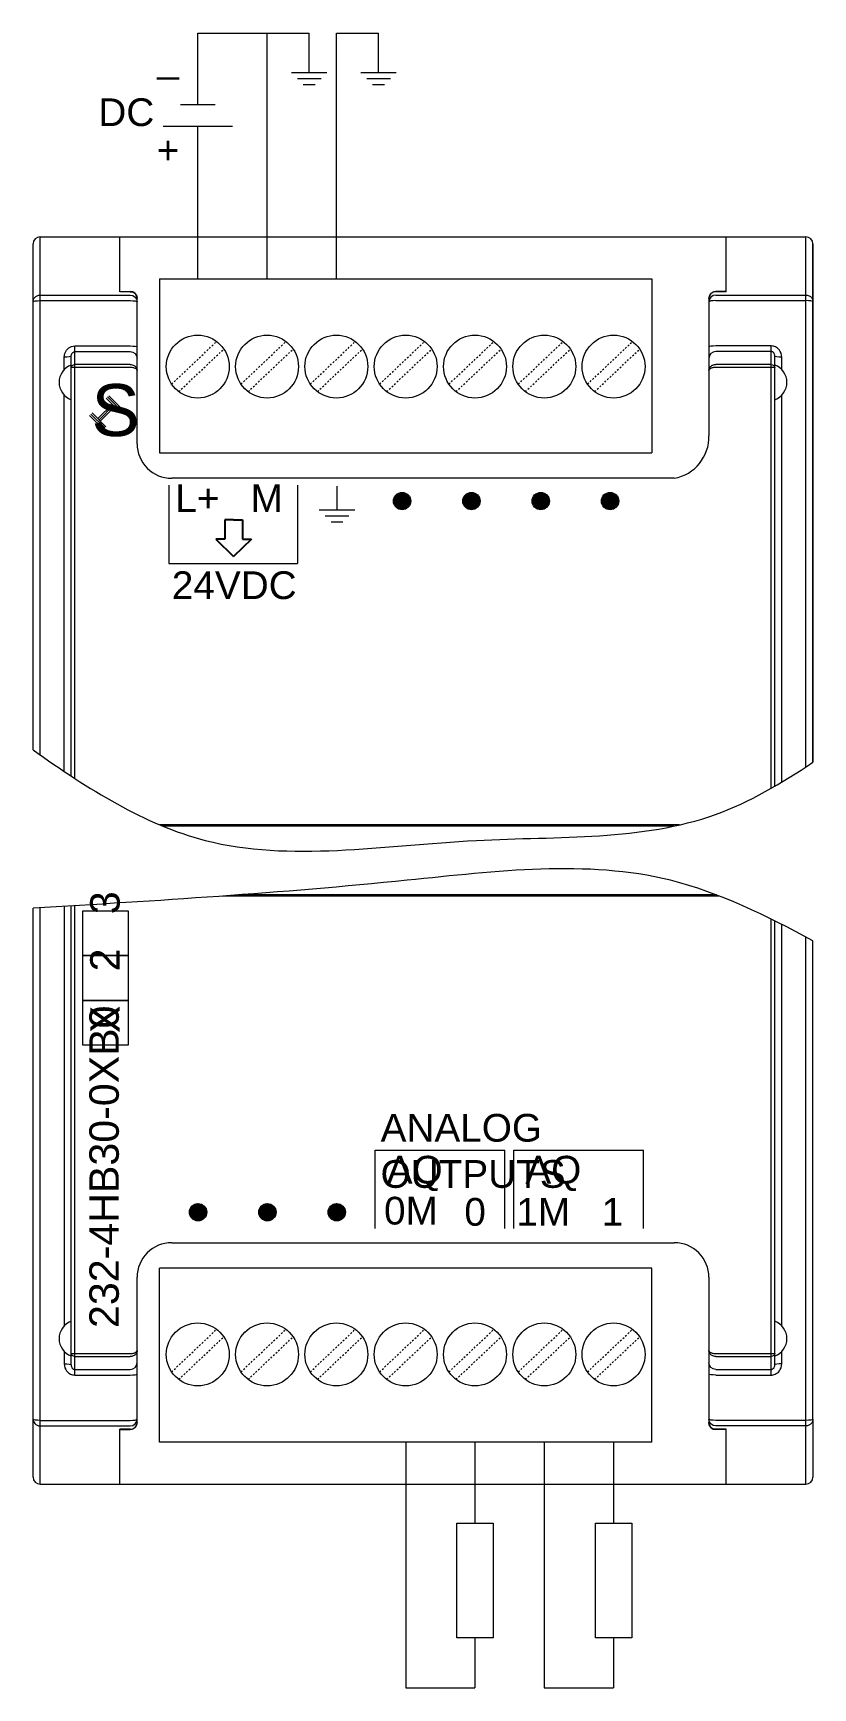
# Model space of a CAD drawing. Header units: inches. Extents: x 57 to 2760, y -193 to 2149.
# Drawn here: x 736.3 to 781.3, y 1242.6 to 1338.1 of the extents above; entities that cross this region are included whole.
import ezdxf

# ---------------------------------------------------------------- set-up
doc = ezdxf.new("R2010")
doc.units = ezdxf.units.IN
doc.header["$MEASUREMENT"] = 0
doc.linetypes.add('DOT', pattern=[0.2, 0.1, -0.1])
doc.layers.add('Wiring', color=7, linetype='Continuous')
doc.styles.get("Standard").update_dxf_attribs({"font": 'arial.ttf'})

msp = doc.modelspace()

# ---------------------------------------------------------------- linework, layer by layer
at = {"color": 7, "linetype": 'Continuous', "lineweight": 0}
for p, q in [((736.33549, 1296.74283), (736.33549, 1325.95301)), ((736.73549, 1326.35301), (780.93549, 1326.35301)), ((736.73549, 1296.45999), (736.73549, 1326.35301)), ((741.33549, 1323.18671), (741.33549, 1326.35301)), ((776.33549, 1323.18671), (776.33549, 1326.35301)), ((780.93549, 1295.75919), (780.93549, 1326.35301)), ((781.33549, 1296.02224), (781.33549, 1325.95301)), ((781.33549, 1325.95301), (781.33549, 1296.02224)), ((743.62549, 1323.92301), (772.04549, 1323.92301)), ((743.62549, 1323.92301), (743.62549, 1313.89101)), ((772.04549, 1323.92301), (772.04549, 1313.89101)), ((736.73549, 1322.99128), (741.93549, 1322.99128)), ((741.33549, 1323.19937), (741.93549, 1323.19937)), ((741.93549, 1323.18671), (741.33549, 1323.18671)), ((742.0867, 1323.16969), (741.93549, 1323.19937)), ((775.51261, 1323.121), (775.41948, 1323.03684)), ((775.61986, 1323.17017), (775.51261, 1323.121)), ((775.58429, 1323.16969), (775.73549, 1323.19937)), ((775.73549, 1323.18671), (775.61986, 1323.17017)), ((776.33549, 1323.19937), (775.73549, 1323.19937)), ((776.33549, 1323.18671), (775.73549, 1323.18671)), ((775.73549, 1322.99128), (780.93549, 1322.99128)), ((736.73549, 1322.67143), (741.93549, 1322.67143)), ((742.30489, 1322.75303), (742.33549, 1322.60473)), ((742.33549, 1314.41511), (742.33549, 1322.79937)), ((775.33549, 1322.79937), (775.33549, 1314.87701)), ((775.3661, 1322.75303), (775.33549, 1322.60473)), ((775.73549, 1322.67143), (780.93549, 1322.67143)), ((738.73549, 1320.05559), (741.93549, 1320.05559)), ((738.73549, 1295.09991), (738.73549, 1320.05559)), ((778.93549, 1320.05559), (775.73549, 1320.05559)), ((778.93549, 1294.53194), (778.93549, 1320.05559)), ((738.13549, 1318.67579), (738.13549, 1319.40901)), ((738.53549, 1295.23092), (738.53549, 1319.46916)), ((738.73549, 1319.73068), (741.93549, 1319.73068)), ((742.33549, 1318.63797), (742.33549, 1319.34431)), ((778.93549, 1319.73068), (775.73549, 1319.73068)), ((779.13549, 1294.64665), (779.13549, 1319.46918)), ((779.53549, 1318.67579), (779.53549, 1319.40901)), ((741.93549, 1318.98869), (738.73549, 1318.98869)), ((741.93549, 1318.81585), (738.73549, 1318.81585)), ((778.93549, 1318.98869), (775.73549, 1318.98869)), ((778.93549, 1318.81585), (775.73549, 1318.81721)), ((738.13549, 1295.49667), (738.13549, 1317.23023)), ((779.53549, 1294.88197), (779.53549, 1317.23023)), ((743.62549, 1313.89101), (772.04549, 1313.89101)), ((773.3354, 1312.41501), (744.33549, 1312.41501)), ((753.87272, 1310.59464), (753.87272, 1311.95964)), ((757.13358, 1311.10854), (757.62649, 1311.60145)), ((757.13931, 1311.06787), (757.66715, 1311.59571)), ((757.1451, 1311.16646), (757.56856, 1311.58992)), ((757.14701, 1311.02917), (757.70586, 1311.58801)), ((757.15471, 1310.99046), (757.74456, 1311.58031)), ((757.15662, 1311.22439), (757.51063, 1311.5784)), ((757.16241, 1310.95176), (757.78327, 1311.57261)), ((757.16814, 1311.28232), (757.45271, 1311.56688)), ((757.17011, 1310.91305), (757.82197, 1311.56491)), ((757.1882, 1310.88474), (757.85029, 1311.54683)), ((757.20679, 1310.85692), (757.87811, 1311.52824)), ((757.22537, 1310.8291), (757.90592, 1311.50965)), ((757.24396, 1310.80128), (757.93374, 1311.49106)), ((757.24511, 1311.40569), (757.32933, 1311.48991)), ((757.26255, 1310.77347), (757.96156, 1311.47248)), ((757.28227, 1310.74678), (757.98824, 1311.45276)), ((757.31008, 1310.7282), (758.00683, 1311.42494)), ((761.13358, 1311.10854), (761.62649, 1311.60145)), ((761.13931, 1311.06787), (761.66715, 1311.59571)), ((761.1451, 1311.16646), (761.56856, 1311.58992)), ((761.14701, 1311.02917), (761.70586, 1311.58801)), ((761.15471, 1310.99046), (761.74456, 1311.58031)), ((761.15662, 1311.22439), (761.51063, 1311.5784)), ((761.16241, 1310.95176), (761.78327, 1311.57261)), ((761.16814, 1311.28232), (761.45271, 1311.56688)), ((761.17011, 1310.91305), (761.82197, 1311.56491)), ((761.1882, 1310.88474), (761.85029, 1311.54683)), ((761.20679, 1310.85692), (761.87811, 1311.52824)), ((761.22537, 1310.8291), (761.90592, 1311.50965)), ((761.24396, 1310.80128), (761.93374, 1311.49106)), ((761.24511, 1311.40569), (761.32933, 1311.48991)), ((761.26255, 1310.77347), (761.96156, 1311.47248)), ((761.28227, 1310.74678), (761.98824, 1311.45276)), ((761.31008, 1310.7282), (762.00683, 1311.42494)), ((765.13358, 1311.10854), (765.62649, 1311.60145)), ((765.13931, 1311.06787), (765.66715, 1311.59571)), ((765.1451, 1311.16646), (765.56856, 1311.58992)), ((765.14701, 1311.02917), (765.70586, 1311.58801)), ((765.15471, 1310.99046), (765.74456, 1311.58031)), ((765.15662, 1311.22439), (765.51063, 1311.5784)), ((765.16241, 1310.95176), (765.78327, 1311.57261)), ((765.16814, 1311.28232), (765.45271, 1311.56688)), ((765.17011, 1310.91305), (765.82197, 1311.56491)), ((765.1882, 1310.88474), (765.85029, 1311.54683)), ((765.20679, 1310.85692), (765.87811, 1311.52824)), ((765.22537, 1310.8291), (765.90592, 1311.50965)), ((765.24396, 1310.80128), (765.93374, 1311.49106)), ((765.24511, 1311.40569), (765.32933, 1311.48991)), ((765.26255, 1310.77347), (765.96156, 1311.47248)), ((765.28227, 1310.74678), (765.98824, 1311.45276)), ((765.31008, 1310.7282), (766.00683, 1311.42494)), ((769.13358, 1311.10854), (769.62649, 1311.60145)), ((769.13931, 1311.06787), (769.66715, 1311.59571)), ((769.1451, 1311.16646), (769.56856, 1311.58992)), ((769.14701, 1311.02917), (769.70586, 1311.58801)), ((769.15471, 1310.99046), (769.74456, 1311.58031)), ((769.15662, 1311.22439), (769.51063, 1311.5784)), ((769.16241, 1310.95176), (769.78327, 1311.57261)), ((769.16814, 1311.28232), (769.45271, 1311.56688)), ((769.17011, 1310.91305), (769.82197, 1311.56491)), ((769.1882, 1310.88474), (769.85029, 1311.54683)), ((769.20679, 1310.85692), (769.87811, 1311.52824)), ((769.22537, 1310.8291), (769.90592, 1311.50965)), ((769.24396, 1310.80128), (769.93374, 1311.49106)), ((769.24511, 1311.40569), (769.32933, 1311.48991)), ((769.26255, 1310.77347), (769.96156, 1311.47248)), ((769.28227, 1310.74678), (769.98824, 1311.45276)), ((769.31008, 1310.7282), (770.00683, 1311.42494)), ((752.84897, 1310.59464), (754.89647, 1310.59464)), ((757.3379, 1310.70961), (758.02541, 1311.39712)), ((757.36572, 1310.69102), (758.044, 1311.36931)), ((757.39354, 1310.67244), (758.06259, 1311.34149)), ((757.42135, 1310.65385), (758.08117, 1311.31367)), ((757.45234, 1310.63844), (758.09659, 1311.28268)), ((757.49105, 1310.63074), (758.10428, 1311.24397)), ((757.52975, 1310.62304), (758.11198, 1311.20527)), ((757.56846, 1310.61534), (758.11968, 1311.16656)), ((757.60716, 1310.60764), (758.12738, 1311.12786)), ((757.65256, 1310.60663), (758.12839, 1311.08247)), ((757.71048, 1310.61815), (758.11687, 1311.02454)), ((757.76841, 1310.62968), (758.10535, 1310.96661)), ((757.83, 1310.64486), (758.09016, 1310.90502)), ((757.96985, 1310.73831), (757.99672, 1310.76518)), ((761.3379, 1310.70961), (762.02541, 1311.39712)), ((761.36572, 1310.69102), (762.044, 1311.36931)), ((761.39354, 1310.67244), (762.06259, 1311.34149)), ((761.42135, 1310.65385), (762.08117, 1311.31367)), ((761.45234, 1310.63844), (762.09659, 1311.28268)), ((761.49105, 1310.63074), (762.10428, 1311.24397)), ((761.52975, 1310.62304), (762.11198, 1311.20527)), ((761.56846, 1310.61534), (762.11968, 1311.16656)), ((761.60716, 1310.60764), (762.12738, 1311.12786)), ((761.65256, 1310.60663), (762.12839, 1311.08247)), ((761.71048, 1310.61815), (762.11687, 1311.02454)), ((761.76841, 1310.62968), (762.10535, 1310.96661)), ((761.83, 1310.64486), (762.09016, 1310.90502)), ((761.96985, 1310.73831), (761.99672, 1310.76518)), ((765.3379, 1310.70961), (766.02541, 1311.39712)), ((765.36572, 1310.69102), (766.044, 1311.36931)), ((765.39354, 1310.67244), (766.06259, 1311.34149)), ((765.42135, 1310.65385), (766.08117, 1311.31367)), ((765.45234, 1310.63844), (766.09659, 1311.28268)), ((765.49105, 1310.63074), (766.10428, 1311.24397)), ((765.52975, 1310.62304), (766.11198, 1311.20527)), ((765.56846, 1310.61534), (766.11968, 1311.16656)), ((765.60716, 1310.60764), (766.12738, 1311.12786)), ((765.65256, 1310.60663), (766.12839, 1311.08247)), ((765.71048, 1310.61815), (766.11687, 1311.02454)), ((765.76841, 1310.62968), (766.10535, 1310.96661)), ((765.83, 1310.64486), (766.09016, 1310.90502)), ((765.96985, 1310.73831), (765.99672, 1310.76518)), ((769.3379, 1310.70961), (770.02541, 1311.39712)), ((769.36572, 1310.69102), (770.044, 1311.36931)), ((769.39354, 1310.67244), (770.06259, 1311.34149)), ((769.42135, 1310.65385), (770.08117, 1311.31367)), ((769.45234, 1310.63844), (770.09659, 1311.28268)), ((769.49105, 1310.63074), (770.10428, 1311.24397)), ((769.52975, 1310.62304), (770.11198, 1311.20527)), ((769.56846, 1310.61534), (770.11968, 1311.16656)), ((769.60716, 1310.60764), (770.12738, 1311.12786)), ((769.65256, 1310.60663), (770.12839, 1311.08247)), ((769.71048, 1310.61815), (770.11687, 1311.02454)), ((769.76841, 1310.62968), (770.10535, 1310.96661)), ((769.83, 1310.64486), (770.09016, 1310.90502)), ((769.96985, 1310.73831), (769.99672, 1310.76518)), ((753.19022, 1310.25339), (754.55522, 1310.25339)), ((753.53147, 1309.91214), (754.21397, 1309.91214)), ((773.63164, 1292.40899), (743.65274, 1292.40899)), ((773.32711, 1292.3416), (743.81447, 1292.3416)), ((736.33549, 1254.75907), (736.33549, 1287.59993)), ((736.73549, 1254.35907), (736.73549, 1287.62381)), ((738.13549, 1287.70787), (738.13549, 1263.48185)), ((738.53549, 1261.24291), (738.53549, 1287.73206)), ((738.73549, 1260.6565), (738.73549, 1287.74419)), ((775.94662, 1288.3031), (747.283, 1288.3031)), ((775.77212, 1288.37049), (748.20639, 1288.37049)), ((778.93549, 1260.6565), (778.93549, 1286.96768)), ((779.13549, 1261.24291), (779.13549, 1286.86825)), ((779.53549, 1263.48185), (779.53549, 1286.66651)), ((780.93549, 1254.35907), (780.93549, 1285.936)), ((745.35711, 1270.04974), (745.86231, 1270.55494)), ((745.35966, 1270.07549), (745.83656, 1270.55239)), ((745.36096, 1270.03039), (745.88166, 1270.55109)), ((745.36481, 1270.01104), (745.90101, 1270.54724)), ((745.36542, 1270.10445), (745.8076, 1270.54663)), ((745.36866, 1269.99169), (745.92036, 1270.54339)), ((745.37118, 1270.13341), (745.77864, 1270.54087)), ((745.37251, 1269.97233), (745.93972, 1270.53954)), ((745.37636, 1269.95298), (745.95907, 1270.53569)), ((745.37694, 1270.16238), (745.74967, 1270.53511)), ((745.38021, 1269.93363), (745.97842, 1270.53184)), ((745.3827, 1270.19134), (745.72071, 1270.52935)), ((745.38406, 1269.91428), (745.99777, 1270.52799)), ((745.38791, 1269.89492), (746.01713, 1270.52414)), ((745.38846, 1270.2203), (745.69175, 1270.52359)), ((745.39176, 1269.87557), (746.03648, 1270.52029)), ((745.39663, 1270.25167), (745.66038, 1270.51542)), ((745.39805, 1269.85866), (746.05339, 1270.514)), ((745.40734, 1269.84475), (746.0673, 1270.50471)), ((745.41663, 1269.83084), (746.08121, 1270.49542)), ((745.42593, 1269.81693), (746.09512, 1270.48612)), ((745.43522, 1269.80302), (746.10903, 1270.47683)), ((745.44335, 1270.32159), (745.59046, 1270.4687)), ((745.44451, 1269.78911), (746.12294, 1270.46754)), ((745.45381, 1269.7752), (746.13685, 1270.45824)), ((745.4631, 1269.7613), (746.15075, 1270.44895)), ((745.47239, 1269.74739), (746.16466, 1270.43966)), ((745.48169, 1269.73348), (746.17857, 1270.43036)), ((745.49007, 1270.39151), (745.52054, 1270.42198)), ((745.49098, 1269.71957), (746.19248, 1270.42107)), ((745.50027, 1269.70566), (746.20639, 1270.41178)), ((745.51319, 1269.69538), (746.21667, 1270.39886)), ((745.5271, 1269.68608), (746.22597, 1270.38495)), ((745.54101, 1269.67679), (746.23526, 1270.37104)), ((745.55492, 1269.6675), (746.24455, 1270.35713)), ((749.35711, 1270.04974), (749.86231, 1270.55494)), ((749.35966, 1270.07549), (749.83656, 1270.55239)), ((749.36096, 1270.03039), (749.88166, 1270.55109)), ((749.36481, 1270.01104), (749.90101, 1270.54724)), ((749.36542, 1270.10445), (749.8076, 1270.54663)), ((749.36866, 1269.99169), (749.92036, 1270.54339)), ((749.37118, 1270.13341), (749.77864, 1270.54087)), ((749.37251, 1269.97233), (749.93972, 1270.53954)), ((749.37636, 1269.95298), (749.95907, 1270.53569)), ((749.37694, 1270.16238), (749.74967, 1270.53511)), ((749.38021, 1269.93363), (749.97842, 1270.53184)), ((749.3827, 1270.19134), (749.72071, 1270.52935)), ((749.38406, 1269.91428), (749.99777, 1270.52799)), ((749.38791, 1269.89492), (750.01713, 1270.52414)), ((749.38846, 1270.2203), (749.69175, 1270.52359)), ((749.39176, 1269.87557), (750.03648, 1270.52029)), ((749.39663, 1270.25167), (749.66038, 1270.51542)), ((749.39805, 1269.85866), (750.05339, 1270.514)), ((749.40734, 1269.84475), (750.0673, 1270.50471)), ((749.41663, 1269.83084), (750.08121, 1270.49542)), ((749.42593, 1269.81693), (750.09512, 1270.48612)), ((749.43522, 1269.80302), (750.10903, 1270.47683)), ((749.44335, 1270.32159), (749.59046, 1270.4687)), ((749.44451, 1269.78911), (750.12294, 1270.46754)), ((749.45381, 1269.7752), (750.13685, 1270.45824)), ((749.4631, 1269.7613), (750.15075, 1270.44895)), ((749.47239, 1269.74739), (750.16466, 1270.43966)), ((749.48169, 1269.73348), (750.17857, 1270.43036)), ((749.49007, 1270.39151), (749.52054, 1270.42198)), ((749.49098, 1269.71957), (750.19248, 1270.42107)), ((749.50027, 1269.70566), (750.20639, 1270.41178)), ((749.51319, 1269.69538), (750.21667, 1270.39886)), ((749.5271, 1269.68608), (750.22597, 1270.38495)), ((749.54101, 1269.67679), (750.23526, 1270.37104)), ((749.55492, 1269.6675), (750.24455, 1270.35713)), ((753.35711, 1270.04974), (753.86231, 1270.55494)), ((753.35966, 1270.07549), (753.83656, 1270.55239)), ((753.36096, 1270.03039), (753.88166, 1270.55109)), ((753.36481, 1270.01104), (753.90101, 1270.54724)), ((753.36542, 1270.10445), (753.8076, 1270.54663)), ((753.36866, 1269.99169), (753.92036, 1270.54339)), ((753.37118, 1270.13341), (753.77864, 1270.54087)), ((753.37251, 1269.97233), (753.93972, 1270.53954)), ((753.37636, 1269.95298), (753.95907, 1270.53569)), ((753.37694, 1270.16238), (753.74967, 1270.53511)), ((753.38021, 1269.93363), (753.97842, 1270.53184)), ((753.3827, 1270.19134), (753.72071, 1270.52935)), ((753.38406, 1269.91428), (753.99777, 1270.52799)), ((753.38791, 1269.89492), (754.01713, 1270.52414)), ((753.38846, 1270.2203), (753.69175, 1270.52359)), ((753.39176, 1269.87557), (754.03648, 1270.52029)), ((753.39663, 1270.25167), (753.66038, 1270.51542)), ((753.39805, 1269.85866), (754.05339, 1270.514)), ((753.40734, 1269.84475), (754.0673, 1270.50471)), ((753.41663, 1269.83084), (754.08121, 1270.49542)), ((753.42593, 1269.81693), (754.09512, 1270.48612)), ((753.43522, 1269.80302), (754.10903, 1270.47683)), ((753.44335, 1270.32159), (753.59046, 1270.4687)), ((753.44451, 1269.78911), (754.12294, 1270.46754)), ((753.45381, 1269.7752), (754.13685, 1270.45824)), ((753.4631, 1269.7613), (754.15075, 1270.44895)), ((753.47239, 1269.74739), (754.16466, 1270.43966)), ((753.48169, 1269.73348), (754.17857, 1270.43036)), ((753.49007, 1270.39151), (753.52054, 1270.42198)), ((753.49098, 1269.71957), (754.19248, 1270.42107)), ((753.50027, 1269.70566), (754.20639, 1270.41178)), ((753.51319, 1269.69538), (754.21667, 1270.39886)), ((753.5271, 1269.68608), (754.22597, 1270.38495)), ((753.54101, 1269.67679), (754.23526, 1270.37104)), ((753.55492, 1269.6675), (754.24455, 1270.35713)), ((745.56882, 1269.6582), (746.25385, 1270.34323)), ((745.58273, 1269.64891), (746.26314, 1270.32932)), ((745.59664, 1269.63962), (746.27243, 1270.31541)), ((745.61055, 1269.63032), (746.28173, 1270.3015)), ((745.62446, 1269.62103), (746.29102, 1270.28759)), ((745.63837, 1269.61174), (746.30031, 1270.27368)), ((745.65228, 1269.60244), (746.30961, 1270.25977)), ((745.66685, 1269.59381), (746.31824, 1270.2452)), ((745.6862, 1269.58996), (746.32209, 1270.22585)), ((745.70556, 1269.58612), (746.32593, 1270.20649)), ((745.72491, 1269.58227), (746.32978, 1270.18714)), ((745.74426, 1269.57842), (746.33363, 1270.16779)), ((745.76361, 1269.57457), (746.33748, 1270.14844)), ((745.78297, 1269.57072), (746.34133, 1270.12908)), ((745.80232, 1269.56687), (746.34518, 1270.10973)), ((745.82167, 1269.56302), (746.34903, 1270.09038)), ((745.84102, 1269.55917), (746.35288, 1270.07103)), ((745.86263, 1269.55758), (746.35447, 1270.04942)), ((745.8916, 1269.56334), (746.34871, 1270.02045)), ((745.92056, 1269.5691), (746.34295, 1269.99149)), ((745.94952, 1269.57486), (746.33719, 1269.96253)), ((745.97849, 1269.58062), (746.33143, 1269.93356)), ((746.00745, 1269.58638), (746.32567, 1269.9046)), ((746.03641, 1269.59215), (746.3199, 1269.87564)), ((746.09113, 1269.62366), (746.28839, 1269.82092)), ((746.16105, 1269.67038), (746.24167, 1269.751)), ((749.56882, 1269.6582), (750.25385, 1270.34323)), ((749.58273, 1269.64891), (750.26314, 1270.32932)), ((749.59664, 1269.63962), (750.27243, 1270.31541)), ((749.61055, 1269.63032), (750.28173, 1270.3015)), ((749.62446, 1269.62103), (750.29102, 1270.28759)), ((749.63837, 1269.61174), (750.30031, 1270.27368)), ((749.65228, 1269.60244), (750.30961, 1270.25977)), ((749.66685, 1269.59381), (750.31824, 1270.2452)), ((749.6862, 1269.58996), (750.32209, 1270.22585)), ((749.70556, 1269.58612), (750.32593, 1270.20649)), ((749.72491, 1269.58227), (750.32978, 1270.18714)), ((749.74426, 1269.57842), (750.33363, 1270.16779)), ((749.76361, 1269.57457), (750.33748, 1270.14844)), ((749.78297, 1269.57072), (750.34133, 1270.12908)), ((749.80232, 1269.56687), (750.34518, 1270.10973)), ((749.82167, 1269.56302), (750.34903, 1270.09038)), ((749.84102, 1269.55917), (750.35288, 1270.07103)), ((749.86263, 1269.55758), (750.35447, 1270.04942)), ((749.8916, 1269.56334), (750.34871, 1270.02045)), ((749.92056, 1269.5691), (750.34295, 1269.99149)), ((749.94952, 1269.57486), (750.33719, 1269.96253)), ((749.97849, 1269.58062), (750.33143, 1269.93356)), ((750.00745, 1269.58638), (750.32567, 1269.9046)), ((750.03641, 1269.59215), (750.3199, 1269.87564)), ((750.09113, 1269.62366), (750.28839, 1269.82092)), ((750.16105, 1269.67038), (750.24167, 1269.751)), ((753.56882, 1269.6582), (754.25385, 1270.34323)), ((753.58273, 1269.64891), (754.26314, 1270.32932)), ((753.59664, 1269.63962), (754.27243, 1270.31541)), ((753.61055, 1269.63032), (754.28173, 1270.3015)), ((753.62446, 1269.62103), (754.29102, 1270.28759)), ((753.63837, 1269.61174), (754.30031, 1270.27368)), ((753.65228, 1269.60244), (754.30961, 1270.25977)), ((753.66685, 1269.59381), (754.31824, 1270.2452)), ((753.6862, 1269.58996), (754.32209, 1270.22585)), ((753.70556, 1269.58612), (754.32593, 1270.20649)), ((753.72491, 1269.58227), (754.32978, 1270.18714)), ((753.74426, 1269.57842), (754.33363, 1270.16779)), ((753.76361, 1269.57457), (754.33748, 1270.14844)), ((753.78297, 1269.57072), (754.34133, 1270.12908)), ((753.80232, 1269.56687), (754.34518, 1270.10973)), ((753.82167, 1269.56302), (754.34903, 1270.09038)), ((753.84102, 1269.55917), (754.35288, 1270.07103)), ((753.86263, 1269.55758), (754.35447, 1270.04942)), ((753.8916, 1269.56334), (754.34871, 1270.02045)), ((753.92056, 1269.5691), (754.34295, 1269.99149)), ((753.94952, 1269.57486), (754.33719, 1269.96253)), ((753.97849, 1269.58062), (754.33143, 1269.93356)), ((754.00745, 1269.58638), (754.32567, 1269.9046)), ((754.03641, 1269.59215), (754.3199, 1269.87564)), ((754.09113, 1269.62366), (754.28839, 1269.82092)), ((754.16105, 1269.67038), (754.24167, 1269.751)), ((744.33559, 1268.29707), (773.33549, 1268.29707)), ((772.04549, 1266.82107), (743.62549, 1266.82107)), ((743.62549, 1256.78907), (743.62549, 1266.82107)), ((772.04549, 1256.78907), (772.04549, 1266.82107)), ((742.33549, 1257.91271), (742.33549, 1266.29707)), ((742.33549, 1262.07407), (742.33549, 1266.29707)), ((775.33549, 1266.29707), (775.33549, 1257.91271)), ((738.13549, 1262.03629), (738.13549, 1261.30308)), ((738.73549, 1261.89624), (741.93549, 1261.89624)), ((775.73549, 1261.89624), (778.93549, 1261.89624)), ((779.53549, 1261.30308), (779.53549, 1262.03629)), ((738.73549, 1261.7234), (741.93549, 1261.7234)), ((738.73549, 1260.9814), (741.93549, 1260.9814)), ((775.73549, 1261.7234), (778.93549, 1261.7234)), ((775.73549, 1260.9814), (778.93549, 1260.9814)), ((738.73549, 1260.6565), (741.93549, 1260.6565)), ((775.73549, 1260.6565), (778.93549, 1260.6565)), ((736.73549, 1258.04065), (741.93549, 1258.04065)), ((742.30489, 1257.95905), (742.33549, 1258.10736)), ((775.3661, 1257.95905), (775.33549, 1258.10736)), ((780.93549, 1258.04065), (775.73549, 1258.04065)), ((781.33549, 1258.10736), (781.33549, 1254.75907)), ((736.73549, 1257.7208), (741.93549, 1257.7208)), ((741.33549, 1254.35907), (741.33549, 1257.52538)), ((741.93549, 1257.52538), (741.33549, 1257.52538)), ((741.33549, 1257.51271), (741.93549, 1257.51271)), ((742.0867, 1257.54239), (741.93549, 1257.51271)), ((741.93549, 1257.52538), (742.05113, 1257.54192)), ((742.05113, 1257.54192), (742.15838, 1257.59108)), ((742.15838, 1257.59108), (742.25151, 1257.67525)), ((775.58429, 1257.54239), (775.73549, 1257.51271)), ((780.93549, 1257.7208), (775.73549, 1257.7208)), ((776.33549, 1257.52538), (775.73549, 1257.52538)), ((776.33549, 1257.51271), (775.73549, 1257.51271)), ((776.33549, 1254.35907), (776.33549, 1257.52538)), ((772.04549, 1256.78907), (743.62549, 1256.78907)), ((736.73549, 1254.35907), (780.93549, 1254.35907))]:
    msp.add_line(p, q, dxfattribs=at)
at = {"linetype": 'DOT', "lineweight": 0}
for p, q in [((744.32964, 1317.84979), (746.92872, 1320.31183)), ((748.32964, 1317.84979), (750.92872, 1320.31183)), ((752.32964, 1317.84979), (754.92872, 1320.31183)), ((756.32964, 1317.84979), (758.92872, 1320.31183)), ((760.32964, 1317.84979), (762.92872, 1320.31183)), ((764.32964, 1317.84979), (766.92872, 1320.31183)), ((768.32964, 1317.84979), (770.92872, 1320.31183)), ((744.74227, 1317.41419), (747.34135, 1319.87624)), ((748.74227, 1317.41419), (751.34135, 1319.87624)), ((752.74227, 1317.41419), (755.34135, 1319.87624)), ((756.74227, 1317.41419), (759.34135, 1319.87624)), ((760.74227, 1317.41419), (763.34135, 1319.87624)), ((764.74227, 1317.41419), (767.34135, 1319.87624)), ((768.74227, 1317.41419), (771.34135, 1319.87624)), ((744.32964, 1260.83585), (746.92872, 1263.29789)), ((744.74227, 1260.40025), (747.34135, 1262.8623)), ((748.32964, 1260.83585), (750.92872, 1263.29789)), ((748.74227, 1260.40025), (751.34135, 1262.8623)), ((752.32964, 1260.83585), (754.92872, 1263.29789)), ((752.74227, 1260.40025), (755.34135, 1262.8623)), ((756.32964, 1260.83585), (758.92872, 1263.29789)), ((756.74227, 1260.40025), (759.34135, 1262.8623)), ((760.32964, 1260.83585), (762.92872, 1263.29789)), ((760.74227, 1260.40025), (763.34135, 1262.8623)), ((764.32964, 1260.83585), (766.92872, 1263.29789)), ((764.74227, 1260.40025), (767.34135, 1262.8623)), ((768.32964, 1260.83585), (770.92872, 1263.29789)), ((768.74227, 1260.40025), (771.34135, 1262.8623))]:
    msp.add_line(p, q, dxfattribs=at)
at = {"lineweight": 0}
for p, q in [((740.699, 1317.18295), (741.50068, 1316.39104)), ((740.90772, 1316.69904), (740.06917, 1315.86081)), ((740.97842, 1316.62831), (740.13986, 1315.79008)), ((741.04912, 1316.55759), (740.21056, 1315.71936)), ((740.55848, 1317.04064), (741.36016, 1316.24872)), ((740.62874, 1317.11179), (741.43042, 1316.31988)), ((739.5985, 1316.04372), (740.40018, 1315.25181)), ((739.66876, 1316.11488), (740.47044, 1315.32297)), ((739.73902, 1316.18604), (740.5407, 1315.39412)), ((744.16122, 1312.02044), (744.16122, 1307.50686)), ((751.59122, 1312.02044), (751.59122, 1307.50686)), ((744.16122, 1307.50686), (751.59122, 1307.50686)), ((781.33549, 1258.10736), (781.33549, 1285.72215)), ((756.07574, 1269.1239), (756.07574, 1273.63748)), ((756.07574, 1273.63748), (763.55049, 1273.63748)), ((763.55049, 1269.1239), (763.55049, 1273.63748)), ((764.07574, 1269.1239), (764.07574, 1273.63748)), ((764.07574, 1273.63748), (771.55049, 1273.63748)), ((771.55049, 1269.1239), (771.55049, 1273.63748))]:
    msp.add_line(p, q, dxfattribs=at)
for p, q in [((747.90841, 1310.02136), (747.39436, 1310.02136)), ((747.39436, 1310.02136), (747.39436, 1308.90297)), ((747.90841, 1310.02136), (748.42246, 1310.02136)), ((748.42246, 1310.02136), (748.42246, 1308.90297)), ((747.39436, 1308.90297), (746.88031, 1308.90297)), ((746.88031, 1308.90297), (747.90841, 1307.90549)), ((748.93651, 1308.90297), (747.90841, 1307.90549)), ((748.42246, 1308.90297), (748.93651, 1308.90297))]:
    msp.add_line(p, q)
at = {"color": 7, "linetype": 'Continuous', "lineweight": 0}
for points in [[(736.33549, 1322.60473), (736.34002, 1322.66274), (736.35536, 1322.72503), (736.3839, 1322.78906), (736.42753, 1322.8514), (736.48713, 1322.90775), (736.56131, 1322.95271), (736.64604, 1322.98149), (736.73549, 1322.99128)], [(741.93549, 1323.18671), (742.05113, 1323.17017), (742.15838, 1323.121), (742.2515, 1323.03684), (742.31435, 1322.92363), (742.33549, 1322.79937)], [(741.93549, 1322.99128), (742.0876, 1322.96224), (742.21783, 1322.87856), (742.30489, 1322.75303)], [(742.33549, 1322.79937), (742.3061, 1322.94989), (742.21905, 1323.0815), (742.0867, 1323.16969)], [(775.33549, 1322.79937), (775.36489, 1322.94989), (775.45194, 1323.0815), (775.58429, 1323.16969)], [(775.41948, 1323.03684), (775.35664, 1322.92363), (775.33549, 1322.79937)], [(775.73549, 1322.99128), (775.58339, 1322.96224), (775.45316, 1322.87856), (775.3661, 1322.75303)], [(780.93549, 1322.99128), (780.99549, 1322.98691), (781.05996, 1322.97209), (781.12623, 1322.9445), (781.19076, 1322.90234), (781.24907, 1322.84472), (781.2956, 1322.77302), (781.32538, 1322.69112), (781.33549, 1322.60473)], [(736.33549, 1322.60473), (736.36561, 1322.63012), (736.45224, 1322.65183), (736.58215, 1322.66634), (736.73549, 1322.67143)], [(741.93549, 1322.67143), (742.0876, 1322.66642), (742.21783, 1322.65198), (742.30489, 1322.63032), (742.33549, 1322.60473)], [(775.73549, 1322.67143), (775.58339, 1322.66642), (775.45316, 1322.65198), (775.3661, 1322.63032), (775.33549, 1322.60473)], [(781.33549, 1322.60473), (781.30538, 1322.63012), (781.21875, 1322.65183), (781.08884, 1322.66634), (780.93549, 1322.67143)], [(738.13549, 1319.40901), (738.16822, 1319.61956), (738.2604, 1319.80384), (738.39726, 1319.94296), (738.56042, 1320.02735), (738.73549, 1320.05559)], [(741.93549, 1320.05559), (742.08857, 1320.05091), (742.21834, 1320.03758), (742.30505, 1320.01764), (742.33549, 1319.99412)], [(775.73549, 1320.05559), (775.58242, 1320.05091), (775.45265, 1320.03758), (775.36594, 1320.01764), (775.33549, 1319.99412)], [(779.53549, 1319.40901), (779.52438, 1319.53281), (779.49549, 1319.64107), (779.4541, 1319.73409), (779.40409, 1319.81275), (779.34886, 1319.8776), (779.29147, 1319.92944), (779.23393, 1319.9699), (779.17667, 1320.00103), (779.11893, 1320.02461), (779.05954, 1320.04161), (778.99821, 1320.05204), (778.93549, 1320.05559)], [(738.53549, 1319.46918), (738.50504, 1319.44615), (738.41833, 1319.42663), (738.28856, 1319.41359), (738.13549, 1319.40901)], [(738.53549, 1319.46915), (738.54639, 1319.55423), (738.57711, 1319.6288), (738.62279, 1319.68516), (738.67726, 1319.71932), (738.73549, 1319.73068)], [(741.93549, 1319.73068), (742.08857, 1319.70127), (742.21834, 1319.61752), (742.30505, 1319.49217), (742.33549, 1319.34431)], [(775.73549, 1319.73068), (775.58242, 1319.70127), (775.45265, 1319.61752), (775.36594, 1319.49217), (775.33549, 1319.34431)], [(779.13549, 1319.46918), (779.13179, 1319.51923), (779.12216, 1319.563), (779.10836, 1319.60062), (779.09169, 1319.63243), (779.07328, 1319.65866), (779.05415, 1319.67964), (779.03497, 1319.69601), (779.01588, 1319.7086), (778.99664, 1319.71815), (778.97684, 1319.72503), (778.9564, 1319.72925), (778.93549, 1319.73068)], [(779.53549, 1319.40901), (779.38242, 1319.41359), (779.25265, 1319.42663), (779.16594, 1319.44615), (779.13549, 1319.46918)], [(738.53549, 1318.79551), (738.55072, 1318.86943), (738.59407, 1318.93211), (738.65896, 1318.97399), (738.73549, 1318.98869)], [(738.73549, 1318.81585), (738.65871, 1318.81429), (738.59344, 1318.80983), (738.55036, 1318.8032), (738.53549, 1318.79551)], [(741.9355, 1318.98869), (742.00033, 1318.98405), (742.05765, 1318.97194), (742.10753, 1318.9546), (742.15063, 1318.93365), (742.18788, 1318.91007), (742.22028, 1318.88427), (742.24886, 1318.85596), (742.27409, 1318.82472), (742.29552, 1318.79082), (742.31262, 1318.75491), (742.32504, 1318.71767), (742.3327, 1318.67942), (742.33549, 1318.63801)], [(742.33549, 1318.63798), (742.3327, 1318.659), (742.32504, 1318.67839), (742.31262, 1318.69727), (742.29553, 1318.71548), (742.2741, 1318.73267), (742.24887, 1318.74851), (742.22029, 1318.76287), (742.18791, 1318.77596), (742.15066, 1318.78792), (742.10757, 1318.79854), (742.05769, 1318.80734), (742.00039, 1318.81349), (741.93558, 1318.81585)], [(775.33549, 1318.63796), (775.33823, 1318.67894), (775.34633, 1318.71909), (775.35959, 1318.75788), (775.3777, 1318.79479), (775.40029, 1318.82935), (775.42691, 1318.86114), (775.45722, 1318.88992), (775.49092, 1318.9155), (775.52753, 1318.93757), (775.5664, 1318.95581), (775.60684, 1318.97006), (775.6483, 1318.98026), (775.69093, 1318.98651), (775.73549, 1318.98869)], [(775.73549, 1318.81585), (775.69093, 1318.81474), (775.6483, 1318.81157), (775.60684, 1318.8064), (775.56639, 1318.79917), (775.52752, 1318.78991), (775.49092, 1318.77872), (775.45722, 1318.76574), (775.42691, 1318.75115), (775.40028, 1318.73503), (775.3777, 1318.7175), (775.35959, 1318.69878), (775.34633, 1318.67912), (775.33823, 1318.65876), (775.33549, 1318.63799)], [(778.93549, 1318.98869), (779.01107, 1318.97437), (779.07599, 1318.933), (779.12016, 1318.86968), (779.13549, 1318.79551)], [(779.13549, 1318.79551), (779.12016, 1318.80332), (779.07599, 1318.80998), (779.01107, 1318.81434), (778.93549, 1318.81585)], [(738.73549, 1261.7234), (738.65992, 1261.73772), (738.595, 1261.77909), (738.55082, 1261.8424), (738.53549, 1261.91658)], [(738.53549, 1261.91658), (738.55082, 1261.90877), (738.595, 1261.9021), (738.65992, 1261.89775), (738.73549, 1261.89624)], [(742.33549, 1262.07415), (742.33174, 1262.02616), (742.32221, 1261.98446), (742.30727, 1261.94468), (742.2867, 1261.90623), (742.26091, 1261.87016), (742.23066, 1261.8374), (742.19691, 1261.80865), (742.15952, 1261.78356), (742.11828, 1261.76215), (742.07415, 1261.74514), (742.02835, 1261.73298), (741.98214, 1261.72579), (741.93549, 1261.7234)], [(741.93549, 1261.89624), (741.98214, 1261.89745), (742.02836, 1261.9011), (742.07415, 1261.90727), (742.11829, 1261.9159), (742.15952, 1261.92676), (742.19691, 1261.93949), (742.23066, 1261.95407), (742.26091, 1261.97068), (742.2867, 1261.98898), (742.30727, 1262.00848), (742.32221, 1262.02864), (742.33174, 1262.04979), (742.33549, 1262.07407)], [(775.73548, 1261.7234), (775.67057, 1261.72804), (775.61313, 1261.74021), (775.56297, 1261.75769), (775.51956, 1261.77888), (775.48213, 1261.80272), (775.44976, 1261.82867), (775.42138, 1261.85696), (775.39639, 1261.88809), (775.37514, 1261.92185), (775.35818, 1261.95765), (775.34585, 1261.99481), (775.33825, 1262.03297), (775.33549, 1262.07413)], [(775.33549, 1262.0741), (775.33825, 1262.05324), (775.34585, 1262.03389), (775.35818, 1262.01505), (775.37514, 1261.9969), (775.39638, 1261.97978), (775.42137, 1261.96399), (775.44974, 1261.94965), (775.4821, 1261.93649), (775.51953, 1261.9244), (775.56292, 1261.91365), (775.61307, 1261.90478), (775.67051, 1261.8986), (775.7354, 1261.89624)], [(779.13549, 1261.91658), (779.12027, 1261.84265), (779.07692, 1261.77998), (779.01203, 1261.7381), (778.93549, 1261.7234)], [(778.93549, 1261.89624), (779.01228, 1261.8978), (779.07755, 1261.90226), (779.12063, 1261.90888), (779.13549, 1261.91658)], [(738.13549, 1261.30308), (738.1466, 1261.17927), (738.1755, 1261.07102), (738.21689, 1260.97799), (738.2669, 1260.89934), (738.32213, 1260.83449), (738.37952, 1260.78264), (738.43706, 1260.74219), (738.49432, 1260.71106), (738.55206, 1260.68747), (738.61145, 1260.67048), (738.67278, 1260.66005), (738.73549, 1260.6565)], [(738.13549, 1261.30308), (738.28857, 1261.2985), (738.41834, 1261.28545), (738.50505, 1261.26593), (738.53549, 1261.24291)], [(738.53549, 1261.24291), (738.5392, 1261.19285), (738.54883, 1261.14909), (738.56263, 1261.11147), (738.5793, 1261.07966), (738.59771, 1261.05342), (738.61684, 1261.03245), (738.63602, 1261.01608), (738.65511, 1261.00348), (738.67435, 1260.99394), (738.69415, 1260.98706), (738.71459, 1260.98284), (738.73549, 1260.9814)], [(741.93549, 1260.9814), (742.08857, 1261.01082), (742.21834, 1261.09457), (742.30505, 1261.21992), (742.33549, 1261.36778)], [(775.73549, 1260.9814), (775.58242, 1261.01082), (775.45265, 1261.09457), (775.36594, 1261.21992), (775.33549, 1261.36778)], [(778.93549, 1260.6565), (778.99048, 1260.65922), (779.04685, 1260.66774), (779.10482, 1260.68279), (779.16434, 1260.7054), (779.22506, 1260.73682), (779.28611, 1260.77843), (779.34594, 1260.83152), (779.40261, 1260.89735), (779.45353, 1260.97693), (779.49543, 1261.07083), (779.52445, 1261.17961), (779.53549, 1261.30308)], [(778.93549, 1260.9814), (778.95383, 1260.98251), (778.97262, 1260.98595), (778.99194, 1260.99205), (779.01178, 1261.0012), (779.03202, 1261.01391), (779.05237, 1261.03074), (779.07231, 1261.05222), (779.09119, 1261.07885), (779.10816, 1261.11103), (779.12213, 1261.149), (779.13181, 1261.19298), (779.13549, 1261.24291)], [(779.53549, 1261.30308), (779.38242, 1261.2985), (779.25265, 1261.28545), (779.16594, 1261.26593), (779.13549, 1261.24291)], [(741.93549, 1260.6565), (742.08857, 1260.66118), (742.21834, 1260.6745), (742.30505, 1260.69445), (742.33549, 1260.71797)], [(775.73549, 1260.6565), (775.58242, 1260.66118), (775.45265, 1260.6745), (775.36594, 1260.69445), (775.33549, 1260.71797)], [(736.33549, 1258.10736), (736.34069, 1258.04528), (736.35778, 1257.98014), (736.38868, 1257.91477), (736.43456, 1257.8527), (736.49526, 1257.79828), (736.5685, 1257.7561), (736.65028, 1257.72967), (736.73549, 1257.7208)], [(736.73549, 1258.04065), (736.58215, 1258.04575), (736.45224, 1258.06026), (736.36561, 1258.08196), (736.33549, 1258.10736)], [(741.93549, 1258.04065), (742.0876, 1258.04566), (742.21783, 1258.0601), (742.30489, 1258.08176), (742.33549, 1258.10736)], [(741.93549, 1257.7208), (742.0876, 1257.74984), (742.21783, 1257.83353), (742.30489, 1257.95905)], [(775.73549, 1258.04065), (775.58339, 1258.04566), (775.45316, 1258.0601), (775.3661, 1258.08176), (775.33549, 1258.10736)], [(775.73549, 1257.7208), (775.58339, 1257.74984), (775.45316, 1257.83353), (775.3661, 1257.95905)], [(781.33549, 1258.10736), (781.30538, 1258.08196), (781.21875, 1258.06026), (781.08884, 1258.04575), (780.93549, 1258.04065)], [(781.33549, 1258.10736), (781.33101, 1258.04967), (781.31582, 1257.9876), (781.28746, 1257.9237), (781.24405, 1257.86136), (781.18461, 1257.80491), (781.11041, 1257.75972), (781.02544, 1257.73071), (780.93549, 1257.7208)], [(742.33549, 1257.91271), (742.3061, 1257.7622), (742.21905, 1257.63058), (742.0867, 1257.54239)], [(742.25151, 1257.67525), (742.31435, 1257.78846), (742.33549, 1257.91271)], [(775.33549, 1257.91271), (775.36489, 1257.7622), (775.45194, 1257.63058), (775.58429, 1257.54239)], [(775.73549, 1257.52538), (775.61986, 1257.54192), (775.51261, 1257.59108), (775.41948, 1257.67525), (775.35664, 1257.78846), (775.33549, 1257.91271)]]:
    msp.add_lwpolyline(points, dxfattribs=at)
at = {"lineweight": 0}
for points in [[(739.20869, 1284.86539), (739.20869, 1287.44882), (741.81385, 1287.44882), (741.81385, 1284.86539)], [(739.20869, 1282.28196), (739.20869, 1284.86539), (741.81385, 1284.86539), (741.81385, 1282.28196)], [(739.20869, 1279.69853), (739.20869, 1282.28196), (741.81385, 1282.28196), (741.81385, 1279.69853)]]:
    msp.add_lwpolyline(points, close=True, dxfattribs=at)
at = {"color": 7, "linetype": 'Continuous', "lineweight": 0}
for centre, radius in [((745.83549, 1318.86301), 1.815), ((749.83549, 1318.86301), 1.815), ((753.83549, 1318.86301), 1.815), ((757.83549, 1318.86301), 1.815), ((761.83549, 1318.86301), 1.815), ((765.83549, 1318.86301), 1.815), ((769.83549, 1318.86301), 1.815), ((757.6324, 1311.10262), 0.5), ((761.6324, 1311.10262), 0.5), ((765.6324, 1311.10262), 0.5), ((769.6324, 1311.10262), 0.5), ((745.85583, 1270.05622), 0.5), ((749.85583, 1270.05622), 0.5), ((753.85583, 1270.05622), 0.5), ((745.83549, 1261.84907), 1.815), ((749.83549, 1261.84907), 1.815), ((753.83549, 1261.84907), 1.815), ((757.83549, 1261.84907), 1.815), ((761.83549, 1261.84907), 1.815), ((765.83549, 1261.84907), 1.815), ((769.83549, 1261.84907), 1.815)]:
    msp.add_circle(centre, radius, dxfattribs=at)
for centre, radius, start, end in [((736.73549, 1325.95301), 0.4, 90, 180), ((780.93549, 1325.95301), 0.4, 0, 90), ((738.89978, 1317.95301), 1.06429, 110.0159596, 249.9840404), ((778.77121, 1317.95301), 1.06429, 290.0159596, 69.9840404), ((744.33549, 1314.41501), 2, 179.9973232, 270), ((772.89642, 1314.81506), 2.43986, 280.3651811, 1.4550045), ((744.33549, 1266.29707), 2, 89.9973326, 180), ((773.33549, 1266.29707), 2, 359.9973232, 90), ((738.89978, 1262.75907), 1.06429, 110.0159596, 249.9840404), ((778.77121, 1262.75907), 1.06429, 290.0159596, 69.9840404), ((736.73549, 1254.75907), 0.4, 180, 270), ((780.93549, 1254.75907), 0.4, 270, 0)]:
    msp.add_arc(centre, radius, start, end, dxfattribs=at)
at = {"lineweight": 0}
for points, knots in [([(736.33549, 1296.74283), (739.52296, 1294.47833), (747.23701, 1289.56898), (761.31522, 1292.08704), (773.68483, 1291.35457), (779.52316, 1294.82037), (781.33549, 1296.02224)], [2.43091235, 2.43091235, 2.43091235, 2.43091235, 13.73787262, 29.37992931, 43.26630415, 49.67724743, 49.67724743, 49.67724743, 49.67724743]), ([(781.33549, 1285.72215), (778.65659, 1287.15975), (771.37917, 1290.80208), (755.61798, 1288.78034), (743.46478, 1288.02536), (736.33549, 1287.59993)], [1.39415219, 1.39415219, 1.39415219, 1.39415219, 10.34455376, 25.53587156, 47.17372778, 47.17372778, 47.17372778, 47.17372778])]:
    msp.add_open_spline(points, degree=3, knots=knots, dxfattribs=at)
at = {"layer": 'Wiring', "lineweight": 15}
for p, q in [((745.83549, 1338.11341), (749.83549, 1338.11341)), ((745.83549, 1333.98969), (745.83549, 1338.11341)), ((749.83549, 1323.92301), (749.83549, 1338.11341)), ((749.83549, 1338.11341), (752.26919, 1338.11341)), ((753.83549, 1323.92301), (753.83549, 1338.11341)), ((753.83549, 1338.11341), (756.26919, 1338.11341)), ((744.83549, 1333.98969), (746.83549, 1333.98969)), ((743.83549, 1332.73235), (747.83549, 1332.73235)), ((745.83549, 1323.92301), (745.83549, 1332.73235)), ((757.83549, 1256.78907), (757.83549, 1242.59867)), ((761.83549, 1256.78907), (761.83549, 1252.10274)), ((765.83549, 1256.78907), (765.83549, 1242.59867)), ((769.83549, 1256.78907), (769.83549, 1252.10274)), ((761.83549, 1245.48409), (761.83549, 1242.59867)), ((769.83549, 1245.48409), (769.83549, 1242.59867)), ((757.83549, 1242.59867), (761.83549, 1242.59867)), ((765.83549, 1242.59867), (769.83549, 1242.59867))]:
    msp.add_line(p, q, dxfattribs=at)
at = {"layer": 'Wiring', "color": 7, "lineweight": 15}
for p, q in [((752.26919, 1335.83745), (752.26919, 1338.11341)), ((756.26919, 1335.83745), (756.26919, 1338.11341)), ((751.24544, 1335.83745), (753.29294, 1335.83745)), ((751.58669, 1335.4962), (752.95169, 1335.4962)), ((755.24544, 1335.83745), (757.29294, 1335.83745)), ((755.58669, 1335.4962), (756.95169, 1335.4962)), ((751.92794, 1335.15495), (752.61044, 1335.15495)), ((755.92794, 1335.15495), (756.61044, 1335.15495))]:
    msp.add_line(p, q, dxfattribs=at)
at = {"layer": 'Wiring', "lineweight": 15}
for points in [[(760.78553, 1252.10274), (762.88546, 1252.10274), (762.88546, 1245.48409), (760.78553, 1245.48409)], [(768.78553, 1252.10274), (770.88546, 1252.10274), (770.88546, 1245.48409), (768.78553, 1245.48409)]]:
    msp.add_lwpolyline(points, close=True, dxfattribs=at)

# ---------------------------------------------------------------- texts
at = {"lineweight": 0}
for s, insert, char_height, width, attachment_point in [('S', (739.70033, 1317.85435), 3, 4.2892434, 1), ('L+', (745.81668, 1312.07449), 1.6, 5.3067617, 2), ('M', (749.81668, 1312.07449), 1.6, 5.3067617, 2), ('24VDC', (747.94262, 1307.04706), 1.6, 12.4032, 2), ('ANALOG OUTPUTS', (756.38958, 1275.72968), 1.6, 15.0247619, 1), ('AQ', (756.74266, 1273.30991), 1.6, 4.3914203, 1), ('AQ', (764.74266, 1273.30991), 1.6, 4.3914203, 1), ('0M', (756.58729, 1270.94545), 1.6, 3.5662222, 1), ('0', (761.84158, 1270.87587), 1.6, 5.3067617, 2), ('1M', (765.76985, 1270.87587), 1.6, 5.3067617, 2), ('1', (769.76985, 1270.87587), 1.6, 5.3067617, 2)]:
    msp.add_mtext(s, dxfattribs=dict(at, insert=insert, char_height=char_height, width=width, attachment_point=attachment_point))
at = {"lineweight": 0, "char_height": 1.7, "attachment_point": 1, "rotation": 90}
for s, insert, width in [('X   2   3', (739.63, 1280.39441), 12.5784889), ('{\\fArial|b0|i0|c0|p32;232-4HB30-0XB0}', (739.58133, 1263.37167), 24.8996336)]:
    msp.add_mtext(s, dxfattribs=dict(at, insert=insert, width=width))
at = {"layer": 'Wiring', "lineweight": 15, "char_height": 1.6, "width": 8.5528889, "attachment_point": 2}
for s, insert in [('_', (744.1209, 1337.48264)), ('DC', (741.71376, 1334.34692)), ('+', (744.12145, 1332.16476))]:
    msp.add_mtext(s, dxfattribs=dict(at, insert=insert))

doc.saveas('drawing.dxf')
